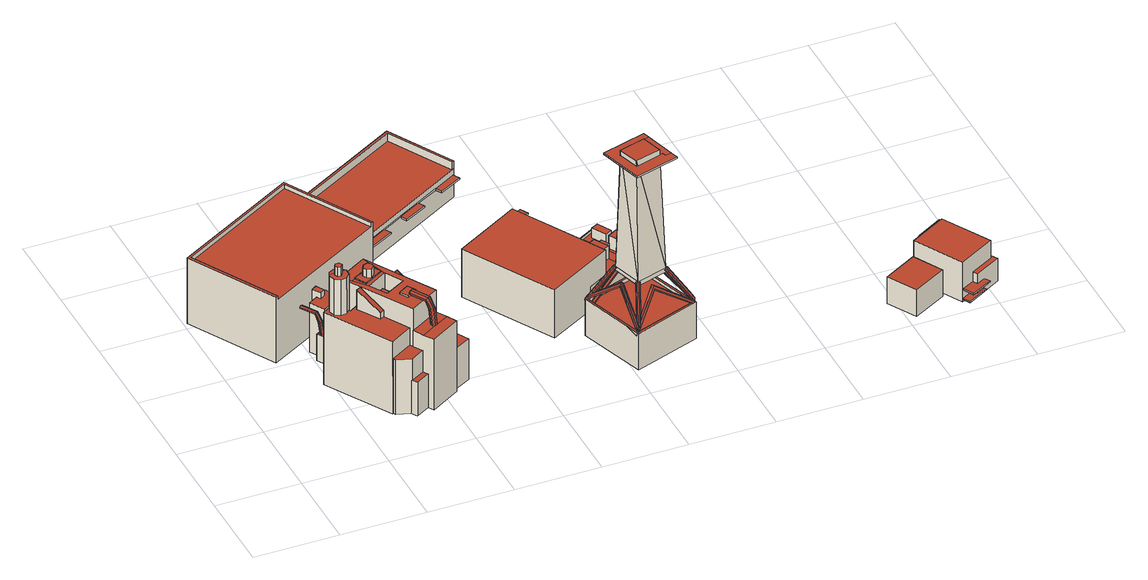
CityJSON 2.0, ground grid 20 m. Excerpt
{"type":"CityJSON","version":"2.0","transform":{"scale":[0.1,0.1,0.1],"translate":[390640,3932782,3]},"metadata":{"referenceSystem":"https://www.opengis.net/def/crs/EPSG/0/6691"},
"CityObjects":{
"building1":{"type":"Building","attributes":{"大字・町コード":"42","町・丁目コード":"3","13+区市町村コード+大字・町コード+町・丁目コード":"13111042003","measuredHeight":30.3,"BuildingDetailAttribute.buildingRoofEdgeArea":528.84,"BuildingDetailAttribute.districtsAndZonesType":"11","BuildingDetailAttribute.surveyYear":2016,"BuildingIDAttribute.prefecture":"13","BuildingIDAttribute.city":"13111"},"address":[{"country":"日本","locality":"東京都大田区羽田空港三丁目"}],"geometry":[{"type":"Solid","lod":"2","boundaries":[[[[0,1,2,3,4,5,6,7,8,9,10,11,12,13,14,15,16,17,18,19,20,21,22,23,24,25,26,27,28,29,30,31,32,33]],[[34,35,36,37,38,39]],[[40,41,42,43,44,45,46,47]],[[48,49,50,51]],[[52,53,54,55,56,57,58,59,60,61,62,63,64,65,66,67,68,69,70,71,72,73,74,75,76,77,78,79,80]],[[81,77,76,52,80,82]],[[83,84,85,86,87]],[[88,89,90,91,92,93,94,95,96,97,98,99,100,101,102,103,104,105]],[[106,107,108,109]],[[110,111,112,113,114]],[[115,116,117,118,119,120]],[[121,122,123,124,125,126,127]],[[128,121,127,129,130,131,132,133,134,123,122,135,136,137]],[[138,139,140,141,142,143]],[[144,145,146,147]],[[148,149,150,151,152,153]],[[154,148,153,155,156,150,149,157,158,159,160]],[[161,162,163,164,165,166]],[[166,165,167,168,164,163,169,170]],[[171,172,173,174,175,176]],[[160,159,177,178]],[[159,158,179,177]],[[158,157,180,179]],[[157,149,181,180]],[[149,148,182,181]],[[148,154,183,182]],[[160,178,183,154]],[[184,178,177,185]],[[185,177,179,186]],[[186,179,180,187]],[[187,180,181,188]],[[188,181,182,189]],[[189,182,183,190]],[[190,183,178,184]],[[191,192,187,188]],[[193,191,188,189]],[[194,193,189,190]],[[195,184,185,196,197,198]],[[199,200,196,185,186,201]],[[201,186,187,192,202]],[[190,184,195,203,194]],[[203,204,205,206,207,202]],[[208,209,210,211,212,213,214,215,216,200,199,217,218,219,220,198,197,221]],[[222,223,224,214,213,210,209,225]],[[214,224,225,209,208,215]],[[226,227,228,229,230]],[[231,226,230,232,233,234,228,227,235,236,237,238]],[[239,240,241,242,243,244,245]],[[246,247,248,249]],[[250,251,252,253]],[[254,255,80,79]],[[254,79,78,256]],[[82,257,258,81]],[[81,258,259,77]],[[77,259,256,78]],[[255,257,82,80]],[[260,261,257,255]],[[261,262,258,257]],[[263,264,254,256]],[[265,263,256,259]],[[266,267,264,263]],[[255,254,264,267,268,260]],[[268,269,261,260]],[[269,270,262,261]],[[265,259,258,262,270,271]],[[271,266,263,265]],[[70,22,21,35,34,71]],[[35,21,20,36]],[[71,34,39,72]],[[73,72,39,38]],[[36,20,19,46,45,37]],[[44,43,14,13,75,74]],[[42,15,14,43]],[[47,46,19,18]],[[44,74,73,38,37,45]],[[50,16,15,42,41,51]],[[49,17,16,50]],[[47,18,17,49,48,40]],[[40,48,51,41]],[[25,24,68,67]],[[10,55,54,11]],[[12,11,54,53]],[[52,76,75,13,12,53]],[[70,69,23,22]],[[69,68,24,23]],[[87,58,57,83]],[[55,85,84,56]],[[56,84,83,57]],[[10,9,88,105,86,85,55]],[[8,7,90,89]],[[89,88,9,8]],[[90,7,6,116,115,91]],[[62,98,97,63]],[[63,97,96,64]],[[161,166,170,109,108]],[[3,112,111,4]],[[112,3,2,113]],[[117,5,4,111,110,118]],[[6,5,117,116]],[[114,119,118,110]],[[104,125,124,59,58,87,86,105]],[[59,124,123,134,60]],[[60,134,133,61]],[[132,99,98,62,61,133]],[[99,132,131,100]],[[100,131,130,101]],[[101,130,129,102]],[[102,129,127,126,103]],[[103,126,125,104]],[[122,142,141,135]],[[135,141,140,136]],[[136,140,139,137]],[[137,139,138,128]],[[128,138,143,121]],[[121,143,142,122]],[[94,93,146,145]],[[95,94,145,144]],[[146,93,92,147]],[[113,2,1,151,150,156,120,119,114]],[[151,1,0,152]],[[153,152,0,33,176,175,155]],[[173,172,31,30]],[[171,32,31,172]],[[32,171,176,33]],[[202,192,191,193,194,203]],[[217,207,206,218]],[[219,218,206,205]],[[220,219,205,204]],[[195,198,220,204,203]],[[202,207,217,199,201]],[[221,174,173,30,29,246,249,26,25,67,66,208]],[[197,196,200,216,120,156,155,175,174,221]],[[162,161,108,107,212,211]],[[95,144,147,92,91,115,120,216,215,65,64,96]],[[169,163,162,211,210]],[[65,215,208,66]],[[170,169,210,213,106,109]],[[107,106,213,212]],[[223,233,232,224]],[[224,232,230,229,225]],[[225,229,228,234,222]],[[222,234,233,223]],[[227,244,243,235]],[[235,243,242,236]],[[236,242,241,237]],[[237,241,240,238]],[[238,240,239,231]],[[231,239,245,226]],[[226,245,244,227]],[[249,248,27,26]],[[247,28,27,248]],[[29,28,247,246]],[[165,252,251,167]],[[167,251,250,168]],[[168,250,253,164]],[[164,253,252,165]],[[270,269,268,267,266,271]]]],"semantics":{"surfaces":[{"type":"GroundSurface"},{"type":"RoofSurface"},{"type":"WallSurface"}],"values":[[0,1,1,1,1,1,1,1,1,1,1,1,1,1,1,1,1,1,1,1,1,1,1,1,1,1,1,1,1,1,1,1,1,1,1,1,1,1,1,1,1,1,1,1,1,1,1,1,1,1,1,1,1,1,1,1,1,1,1,1,1,1,1,1,1,1,2,2,2,2,2,2,2,2,2,2,2,2,2,2,2,2,2,2,2,2,2,2,2,2,2,2,2,2,2,2,2,2,2,2,2,2,2,2,2,2,2,2,2,2,2,2,2,2,2,2,2,2,2,2,2,2,2,2,2,2,2,2,2,2,2,2,2,2,2,2,2,2,2,2,2,2,2,2,2,2,2,2,2,2,2,2,2,2,2,2,2]]}}]},
"building2":{"type":"Building","attributes":{"大字・町コード":"42","町・丁目コード":"3","13+区市町村コード+大字・町コード+町・丁目コード":"13111042003","measuredHeight":17.2,"BuildingDetailAttribute.buildingRoofEdgeArea":1411.48,"BuildingDetailAttribute.districtsAndZonesType":"11","BuildingDetailAttribute.surveyYear":2016,"BuildingIDAttribute.prefecture":"13","BuildingIDAttribute.city":"13111"},"address":[{"country":"日本","locality":"東京都大田区羽田空港三丁目"}],"geometry":[{"type":"Solid","lod":"2","boundaries":[[[[272,273,274,275,276,277]],[[278,279,280,281]],[[282,283,284,285]],[[286,287,288,289]],[[290,291,292,293]],[[294,295,296,297]],[[298,299,300,301,302,303]],[[304,305,306,307]],[[308,309,310,311]],[[312,313,314,315]],[[316,317,318,319,320,321,322,323]],[[292,291,280,279]],[[281,280,291,290]],[[293,292,279,278]],[[273,272,324,295,294,325,290,293,278,281,326,282,285,327,328,286,289,329,330]],[[301,324,272,277,302]],[[330,329,309,308,328,327,305,304,326,281,290,325]],[[300,295,324,301]],[[299,296,295,300]],[[297,296,299,298]],[[283,307,306,284]],[[305,327,285,284,306]],[[282,326,304,307,283]],[[287,311,310,288]],[[309,329,289,288,310]],[[286,328,308,311,287]],[[277,276,317,316,303,302]],[[323,322,314,313,319,318,275,274]],[[275,318,317,276]],[[323,274,273,330,325,294,297,298,303,316]],[[321,315,314,322]],[[319,313,312,320]],[[320,312,315,321]]]],"semantics":{"surfaces":[{"type":"GroundSurface"},{"type":"OuterCeilingSurface"},{"type":"RoofSurface"},{"type":"WallSurface"}],"values":[[0,1,1,1,2,2,2,2,2,2,2,3,3,3,3,3,3,3,3,3,3,3,3,3,3,3,3,3,3,3,3,3,3]]}}]},
"building3":{"type":"Building","attributes":{"measuredHeight":12.6,"BuildingDetailAttribute.districtsAndZonesType":"11","BuildingDetailAttribute.surveyYear":2016,"BuildingIDAttribute.prefecture":"13","BuildingIDAttribute.city":"13111"},"address":[{"country":"日本","locality":"東京都大田区羽田空港三丁目"}],"geometry":[{"type":"Solid","lod":"2","boundaries":[[[[331,332,333,334,335,336,337]],[[338,339,340,341]],[[342,343,344,345]],[[346,347,348,349]],[[350,351,352,353]],[[354,355,356,357]],[[358,359,360,361]],[[362,363,364,365,366,367,368,369,370,371,372,373]],[[371,368,367,374,375,372]],[[376,362,373,377,378,379,380,364,363,381]],[[382,380,379,383,384,378,377,385]],[[386,387,388,389,390,391,392]],[[393,394,395,396,397]],[[398,399,400,401]],[[402,403,404,405]],[[406,407,408,409]],[[348,347,340,339]],[[341,340,347,346]],[[349,348,339,338]],[[410,354,357,342,345,411,397,396,392,391,337,336,412,338,341,346,349,413,353,352]],[[393,397,411,410,352,351,334,333]],[[350,335,334,351]],[[353,413,412,336,335,350]],[[354,410,411,345]],[[338,412,413,349]],[[396,382,385,392]],[[356,355,344,343]],[[345,344,355,354]],[[357,356,343,342]],[[360,359,381,363]],[[359,358,376,381]],[[358,361,362,376]],[[361,360,363,362]],[[385,377,373,372,375,386,392]],[[387,386,375,374]],[[396,395,365,364,380,382]],[[389,332,331,390]],[[409,408,394,393,333,332,389]],[[391,390,331,337]],[[379,400,399,383]],[[384,383,399,398]],[[378,384,398,401]],[[379,378,401,400]],[[404,403,369,368]],[[403,402,370,369]],[[402,405,371,370]],[[405,404,368,371]],[[366,365,395,394,408,407]],[[407,406,388,387,374,367,366]],[[389,388,406,409]]]],"semantics":{"surfaces":[{"type":"GroundSurface"},{"type":"OuterCeilingSurface"},{"type":"RoofSurface"},{"type":"WallSurface"}],"values":[[0,1,1,2,2,2,2,2,2,2,2,2,2,2,2,2,3,3,3,3,3,3,3,3,3,3,3,3,3,3,3,3,3,3,3,3,3,3,3,3,3,3,3,3,3,3,3,3,3,3]]}}]},
"building4":{"type":"Building","attributes":{"measuredHeight":48.7,"BuildingDetailAttribute.districtsAndZonesType":"11","BuildingDetailAttribute.surveyYear":2016,"BuildingIDAttribute.prefecture":"13","BuildingIDAttribute.city":"13111"},"address":[{"country":"日本","locality":"東京都大田区羽田空港三丁目"}],"geometry":[{"type":"Solid","lod":"2","boundaries":[[[[414,415,416,417]],[[418,419,420,421]],[[422,423,424,425]],[[426,427,428,429,430,431,432,433,434,435,436,437,438,439,440,441,442,426,443]],[[442,441,440,435,434,433,432,443,426]],[[444,445,446,447]],[[448,449,450,451,452]],[[452,451,453,454,455,456,457,450,449,458,459,460,461,448]],[[462,463,464,465,466,467,468,469,470,471,472]],[[472,471,473,474,475,476,477,478,479,480]],[[481,482,480,479,483,484,485,486,487]],[[467,463,462,486,485,488,489,468]],[[490,491,492,493,494]],[[495,490,494,496]],[[492,491,497,498,499,500]],[[501,502,503,504]],[[484,483,505,506,507,508,504,503,498,497,509]],[[478,495,496,502,501,510,511,479]],[[479,511,505,483]],[[512,513,491,490]],[[514,515,516,509,497]],[[516,515,517,477,476,518]],[[512,490,495,519]],[[520,470,513,512]],[[473,521,519,495,478,477,517,474]],[[474,517,515,475]],[[475,515,514,522,523]],[[514,497,491,513,470,469,522]],[[521,520,512,519]],[[524,525,526,527,508,507]],[[528,529,530,525,487]],[[529,528,531,532]],[[531,533,534,532]],[[535,526,536,537,538]],[[533,535,538,534]],[[526,525,530,539,540,536]],[[528,541,542,531]],[[528,487,525,524,541]],[[543,527,526,535]],[[544,543,535,533]],[[545,546,543,544]],[[542,547,545,544,533,531]],[[508,527,543,546,510,501,504]],[[548,547,542,541]],[[541,524,507,506,548]],[[549,550,551,552,553]],[[554,555,550,549]],[[556,555,554,557]],[[464,556,557,558,465]],[[465,558,559,560,561,466]],[[552,551,561,560,562]],[[463,467,563,564,556,464]],[[466,561,565,563,467]],[[448,461,566,567,555,556,564]],[[568,569,551,550]],[[567,568,550,555]],[[449,448,564,563]],[[458,449,563,565]],[[569,568,570,571,460,459]],[[568,567,566,572,570]],[[459,458,565,561,551,569]],[[573,574,575,576]],[[577,578,573,576]],[[579,580,578,577,581,582]],[[583,580,579,584,585]],[[586,583,585,587]],[[574,586,587,575]],[[588,589,580,583]],[[590,588,583,586]],[[573,591,592,574]],[[578,593,591,573]],[[591,594,595,592]],[[593,596,594,591]],[[589,588,488,597]],[[489,488,588,590,598]],[[593,578,580,589,597,599,596]],[[574,592,595,600,598,590,586]],[[601,602,603,604,605,606,607,608,609,610,611,612,613,614,615,616,617,618,619]],[[611,610,609,604,603,602,601,619,612]],[[620,621,622,623]],[[446,445,420,419]],[[421,420,445,444]],[[447,446,419,418]],[[444,447,418,421,624,414,417,462,472,625]],[[481,487,486,416,415,480,482,626]],[[482,481,626]],[[472,480,415,414,624,625]],[[486,462,417,416]],[[444,625,624,421]],[[468,457,456,627,522,469]],[[476,475,523,627,456,455,518]],[[572,571,454,453,628,629]],[[509,516,518,455,454,571,570,572,629,628,485,484]],[[598,600,599,597,488,485,628,453,451,450,457,468,489]],[[523,522,627]],[[471,470,520,521,473]],[[630,499,498,503,502,496,494,493]],[[631,539,530,529,532,534,538,537,632,633,634]],[[546,545,547,548,506,505,511,510]],[[572,566,461,460,571]],[[557,554,549,553,635,636,637,559,558]],[[600,595,594,596,599]],[[638,581,577,576,575,587,585,584]],[[492,500,423,422,582,581,638,630,493]],[[632,537,536,540,424,423,500,499,630]],[[553,552,562,425,424,540,539,631]],[[638,584,579,582,422,425,562,560,559,637]],[[638,431,430,630]],[[432,431,638]],[[430,429,630]],[[428,633,632,630,429]],[[428,427,634,633]],[[427,426,635,553,631,634]],[[432,638,637,636,443]],[[426,443,636,635]],[[613,622,614]],[[612,623,622,613]],[[614,622,621,615]],[[615,621,616]],[[616,621,620,617]],[[617,620,618]],[[623,612,619]],[[618,620,623,619]],[[608,607,437,436]],[[437,607,606,438]],[[606,605,439,438]],[[435,440,439,605,604,609,608,436]]]],"semantics":{"surfaces":[{"type":"GroundSurface"},{"type":"OuterCeilingSurface"},{"type":"RoofSurface"},{"type":"WallSurface"}],"values":[[0,1,1,1,1,2,2,2,2,2,2,2,2,2,2,2,2,2,2,2,2,2,2,2,2,2,2,2,2,2,2,2,2,2,2,2,2,2,2,2,2,2,2,2,2,2,2,2,2,2,2,2,2,2,2,2,2,2,2,2,2,2,2,2,2,2,2,2,2,2,2,2,2,2,2,2,2,2,2,2,3,3,3,3,3,3,3,3,3,3,3,3,3,3,3,3,3,3,3,3,3,3,3,3,3,3,3,3,3,3,3,3,3,3,3,3,3,3,3,3,3,3,3,3,3,3,3]]}}]},
"building5":{"type":"Building","attributes":{"measuredHeight":7,"BuildingDetailAttribute.districtsAndZonesType":"11","BuildingDetailAttribute.surveyYear":2016,"BuildingIDAttribute.prefecture":"13","BuildingIDAttribute.city":"13111"},"address":[{"country":"日本","locality":"東京都大田区羽田空港三丁目"}],"geometry":[{"type":"Solid","lod":"2","boundaries":[[[[639,640,641,642]],[[643,644,645,646]],[[644,642,641,645]],[[643,639,642,644]],[[646,640,639,643]],[[645,641,640,646]]]],"semantics":{"surfaces":[{"type":"GroundSurface"},{"type":"RoofSurface"},{"type":"WallSurface"}],"values":[[0,1,2,2,2,2]]}}]},
"building6":{"type":"Building","attributes":{"measuredHeight":10.3,"BuildingDetailAttribute.districtsAndZonesType":"11","BuildingDetailAttribute.surveyYear":2016,"BuildingIDAttribute.prefecture":"13","BuildingIDAttribute.city":"13111"},"address":[{"country":"日本","locality":"東京都大田区羽田空港三丁目"}],"geometry":[{"type":"Solid","lod":"2","boundaries":[[[[647,648,649,650,651,652,653,654,655,656]],[[657,658,659,660,661,662]],[[663,664,665,666,667,668]],[[669,670,671]],[[672,673,670,669]],[[674,673,672,675,676,677]],[[678,679,680,681,682,683]],[[684,685,686,687,688,689]],[[690,691,692,693,671,670]],[[694,695,696,697]],[[673,656,655,670]],[[647,674,677,684,689,667,666,678,683,661,660,648]],[[659,649,648,660]],[[674,647,656,673]],[[678,666,665,679]],[[684,677,676,685]],[[683,682,662,661]],[[662,682,681,657]],[[658,657,681,680]],[[689,688,668,667]],[[688,687,663,668]],[[664,663,687,686]],[[692,691,653,652]],[[691,690,654,653]],[[670,655,654,690]],[[695,650,649,659,658,680,679,665,664,686,685,676,675,696]],[[650,695,694,651]],[[692,652,651,694,697,693]],[[696,675,672,669,671,693,697]]]],"semantics":{"surfaces":[{"type":"GroundSurface"},{"type":"OuterCeilingSurface"},{"type":"RoofSurface"},{"type":"WallSurface"}],"values":[[0,1,1,2,2,2,2,2,2,2,3,3,3,3,3,3,3,3,3,3,3,3,3,3,3,3,3,3,3]]}}]}
},
"vertices":[
[429,167,5],[359,125,5],[351,138,5],[318,119,5],[310,133,5],[279,143,5],[275,148,5],[273,147,5],[183,302,5],[215,321,5],[216,319,5],[236,331,5],[204,386,5],[217,393,5],[202,419,5],[224,432,5],[218,442,5],[230,449,5],[236,439,5],[251,448,5],[263,427,5],[279,438,5],[281,431,5],[287,434,5],[342,340,5],[333,334,5],[347,310,5],[357,315,5],[389,263,5],[378,257,5],[379,255,5],[422,279,5],[469,195,5],[427,172,5],[284,419,115],[279,438,115],[263,427,115],[271,412,115],[254,402,115],[255,401,115],[241,430,133],[229,423,133],[224,432,133],[202,419,133],[222,384,133],[271,412,133],[251,448,133],[236,439,133],[241,430,148],[230,449,148],[218,442,148],[229,423,148],[208,388,73],[204,386,73],[236,331,73],[216,319,73],[238,331,73],[239,329,73],[219,317,73],[227,316,73],[236,305,73],[236,290,73],[234,289,73],[237,284,73],[258,297,73],[235,336,73],[307,378,73],[333,334,73],[342,340,73],[287,434,73],[281,431,73],[284,419,73],[255,401,73],[254,402,73],[222,384,73],[217,393,73],[215,392,73],[220,383,73],[218,379,73],[213,379,73],[211,383,73],[218,387,73],[213,387,73],[239,329,182],[238,331,182],[216,319,182],[217,318,182],[219,317,182],[215,321,192],[183,302,192],[273,147,192],[327,179,192],[293,238,192],[283,232,192],[251,284,192],[262,290,192],[258,297,192],[237,284,192],[234,289,192],[226,279,192],[212,277,192],[200,284,192],[195,298,192],[200,312,192],[212,319,192],[217,318,192],[280,285,192],[304,245,192],[305,245,192],[281,286,192],[313,132,92],[310,133,92],[318,119,92],[351,138,92],[344,150,92],[327,179,147],[275,149,147],[279,143,147],[313,132,147],[344,150,147],[331,172,147],[211,306,284],[220,306,284],[235,306,284],[227,316,284],[212,319,284],[200,312,284],[198,306,284],[207,299,284],[195,298,284],[200,284,284],[212,277,284],[226,279,284],[236,290,284],[236,305,284],[224,299,284],[219,291,284],[211,292,284],[207,299,307],[211,292,307],[219,291,307],[224,299,307],[220,306,307],[211,306,307],[262,290,242],[251,284,242],[283,232,208],[293,238,208],[387,172,188],[382,169,188],[345,148,188],[359,125,188],[429,167,188],[417,189,188],[388,178,188],[402,214,188],[331,172,188],[376,171,188],[374,177,188],[378,182,188],[384,183,188],[305,245,188],[352,272,188],[342,289,188],[329,282,188],[305,268,188],[295,262,188],[294,287,188],[318,301,188],[328,313,188],[281,286,188],[469,195,111],[422,279,111],[379,255,111],[403,214,111],[402,214,111],[427,172,111],[373,183,229],[379,184,230],[370,178,229],[371,172,231],[377,170,232],[382,173,233],[383,179,232],[374,190,247],[369,188,244],[365,184,246],[365,180,252],[369,179,257],[374,182,257],[377,187,253],[346,219,257],[343,218,251],[351,222,257],[355,224,253],[354,224,247],[366,193,244],[367,193,244],[351,222,244],[348,220,244],[365,192,244],[345,218,246],[344,218,248],[354,224,248],[362,228,248],[351,247,248],[327,233,248],[338,214,248],[307,378,244],[315,352,244],[328,313,244],[352,272,244],[304,245,244],[280,285,244],[254,315,244],[235,336,244],[331,172,244],[338,214,244],[327,233,244],[351,247,244],[362,228,244],[403,214,244],[323,321,244],[277,294,244],[262,320,244],[308,347,244],[286,329,246],[296,332,246],[315,336,246],[308,347,246],[272,326,246],[281,320,246],[262,320,246],[277,294,246],[323,321,246],[304,325,246],[304,315,246],[296,308,246],[286,311,246],[281,320,267],[286,311,267],[296,308,267],[304,315,267],[304,325,267],[296,332,267],[286,329,267],[378,257,209],[389,263,209],[357,315,242],[347,310,242],[318,301,215],[294,287,215],[305,268,215],[329,282,215],[209,380,105],[207,384,104],[214,380,106],[210,388,104],[214,388,105],[216,384,106],[202,390,122],[204,394,120],[208,394,123],[206,388,129],[203,388,127],[209,392,127],[185,426,127],[182,424,124],[183,424,120],[186,426,118],[189,428,121],[189,428,125],
[701,803,5],[388,626,5],[416,576,5],[122,411,5],[8,615,5],[615,956,5],[699,801,60],[707,786,60],[653,757,60],[646,771,60],[593,742,58],[601,726,58],[547,698,58],[540,712,58],[490,684,58],[499,668,58],[445,639,58],[437,654,58],[646,771,64],[653,757,64],[707,786,64],[699,801,64],[388,626,79],[696,800,79],[613,948,79],[304,775,79],[304,775,99],[613,948,99],[696,800,99],[701,803,99],[615,956,99],[301,780,99],[593,742,62],[540,712,62],[547,698,62],[601,726,62],[490,684,62],[437,654,62],[445,639,62],[499,668,62],[16,612,166],[127,414,166],[411,573,166],[299,772,166],[301,780,176],[8,615,176],[122,411,176],[127,414,176],[16,612,176],[299,772,176],[411,573,176],[416,576,176],[701,803,79],[388,626,64],[593,742,60],[540,712,60],[490,684,60],[437,654,60],[388,626,60],
[898,513,3],[957,407,3],[802,320,3],[695,260,3],[575,473,3],[729,561,3],[790,452,3],[773,483,107],[781,487,107],[853,359,107],[845,355,107],[735,550,121],[745,556,121],[755,537,121],[745,532,121],[845,355,111],[853,359,111],[781,487,111],[773,483,111],[575,473,128],[695,260,128],[850,347,128],[729,561,128],[745,532,125],[755,537,125],[745,556,125],[735,550,125],[873,440,79],[883,422,79],[893,428,79],[883,446,79],[883,446,59],[893,428,59],[916,388,59],[921,391,59],[896,437,59],[920,450,59],[913,462,59],[897,453,59],[878,486,59],[895,495,59],[890,505,59],[860,488,59],[927,455,59],[897,509,59],[873,440,59],[840,476,59],[862,437,59],[881,404,59],[896,376,59],[883,422,59],[848,349,59],[864,395,59],[845,428,59],[792,449,59],[897,509,65],[927,455,65],[930,456,65],[957,407,65],[898,513,65],[790,452,65],[792,449,65],[802,320,65],[923,388,65],[921,391,65],[848,349,65],[850,347,65],[845,428,92],[864,395,92],[881,404,92],[862,437,92],[878,486,84],[897,453,84],[913,462,84],[895,495,84],[930,456,92],[896,437,92],[923,388,92],[957,407,92],[850,347,125],[850,347,121],[729,561,107],[729,561,111],
[965,138,5],[809,83,5],[756,240,5],[911,295,5],[921,268,57],[934,273,57],[951,228,57],[936,222,57],[908,166,175],[835,144,175],[814,215,175],[887,237,175],[883,223,474],[878,222,474],[821,205,474],[822,201,474],[836,155,474],[840,156,474],[897,173,474],[905,175,474],[908,166,474],[922,170,474],[928,151,474],[823,121,474],[792,227,474],[897,257,474],[902,241,474],[887,237,474],[891,226,474],[896,177,474],[936,222,62],[951,228,62],[934,273,62],[921,268,62],[769,236,91],[774,234,91],[774,241,91],[765,238,91],[765,237,91],[762,237,91],[766,225,91],[812,90,91],[959,141,91],[908,288,91],[773,229,91],[768,227,91],[766,228,91],[765,234,91],[911,295,99],[910,291,99],[911,292,99],[911,290,99],[910,289,99],[909,290,99],[908,288,99],[957,145,99],[960,145,99],[960,140,99],[965,138,99],[960,137,99],[959,136,99],[953,139,99],[815,91,99],[814,90,99],[813,89,99],[812,89,99],[809,83,99],[796,121,99],[808,87,99],[810,94,99],[811,94,99],[762,237,99],[756,240,99],[756,239,99],[902,286,99],[903,286,99],[825,107,122],[821,107,115],[836,144,176],[838,145,183],[839,144,184],[819,97,113],[836,141,186],[813,97,98],[832,149,183],[834,148,183],[835,144,176],[814,96,111],[832,142,187],[830,146,185],[814,104,117],[811,96,104],[812,97,103],[814,101,106],[816,106,114],[811,93,94],[815,94,107],[814,94,107],[865,141,172],[865,143,167],[866,141,162],[868,137,160],[812,91,93],[868,134,164],[812,90,95],[867,137,170],[962,143,102],[962,138,102],[958,143,96],[958,141,96],[812,177,161],[764,236,105],[773,228,118],[815,178,166],[754,240,98],[815,220,186],[818,217,183],[754,237,105],[811,217,188],[764,229,118],[811,213,187],[773,225,125],[814,214,179],[815,212,184],[814,211,185],[818,216,183],[814,215,178],[808,175,160],[806,174,164],[812,177,170],[808,175,169],[809,92,109],[814,92,109],[807,94,106],[809,97,103],[883,237,186],[898,279,120],[900,277,115],[885,236,179],[883,236,185],[885,240,188],[903,287,113],[909,293,102],[890,239,189],[891,235,187],[889,232,184],[889,233,184],[907,283,104],[887,237,178],[835,241,157],[834,244,160],[837,237,158],[764,234,92],[834,242,166],[835,238,168],[837,235,164],[765,229,93],[765,228,92],[764,231,93],[963,140,102],[964,143,108],[911,164,187],[908,161,186],[905,164,183],[954,145,109],[908,167,178],[946,152,121],[905,165,183],[908,166,178],[947,156,127],[907,169,183],[909,170,184],[956,151,120],[912,168,187],[907,209,171],[905,207,167],[911,210,169],[911,209,160],[914,210,164],[907,208,161],[907,283,91],[909,286,94],[902,283,92],[900,285,95],[907,288,98],[900,285,94],[907,288,96],[883,223,478],[891,226,478],[887,237,478],[902,241,478],[897,257,478],[792,227,478],[823,121,478],[928,151,478],[922,170,478],[908,166,478],[905,176,478],[897,173,478],[839,156,478],[836,155,478],[822,202,478],[821,205,478],[879,222,478],[882,223,478],[896,176,478],[882,223,491],[821,205,491],[836,156,491],[897,173,491],[965,138,57],[965,138,62],[808,87,88],[959,141,97],[762,237,92],[762,236,94],[835,144,185],[815,216,185],[814,214,185],[814,215,186],[814,215,185],[887,237,187],[888,237,187],[888,234,185],[908,166,185],
[1379,84,10],[1458,128,10],[1496,60,10],[1417,16,10],[1379,84,79],[1417,16,79],[1496,60,79],[1458,128,79],
[1625,67,8],[1564,32,8],[1558,44,8],[1528,27,8],[1465,140,8],[1495,157,8],[1489,167,8],[1550,202,8],[1574,159,8],[1591,127,8],[1537,10,15],[1528,27,15],[1558,44,15],[1564,32,15],[1584,43,15],[1587,38,15],[1542,3,39],[1529,28,39],[1558,44,39],[1564,32,39],[1584,44,39],[1592,31,39],[1570,152,95],[1574,159,99],[1568,155,99],[1586,124,66],[1591,127,66],[1625,67,66],[1613,75,66],[1558,44,66],[1564,33,66],[1564,32,18],[1558,44,18],[1528,27,18],[1537,10,18],[1587,38,18],[1584,43,18],[1564,32,42],[1558,44,42],[1529,28,42],[1542,3,42],[1592,31,42],[1584,44,42],[1550,202,99],[1489,167,99],[1495,157,99],[1550,187,99],[1465,140,111],[1528,27,111],[1613,75,111],[1550,187,111]
]}
